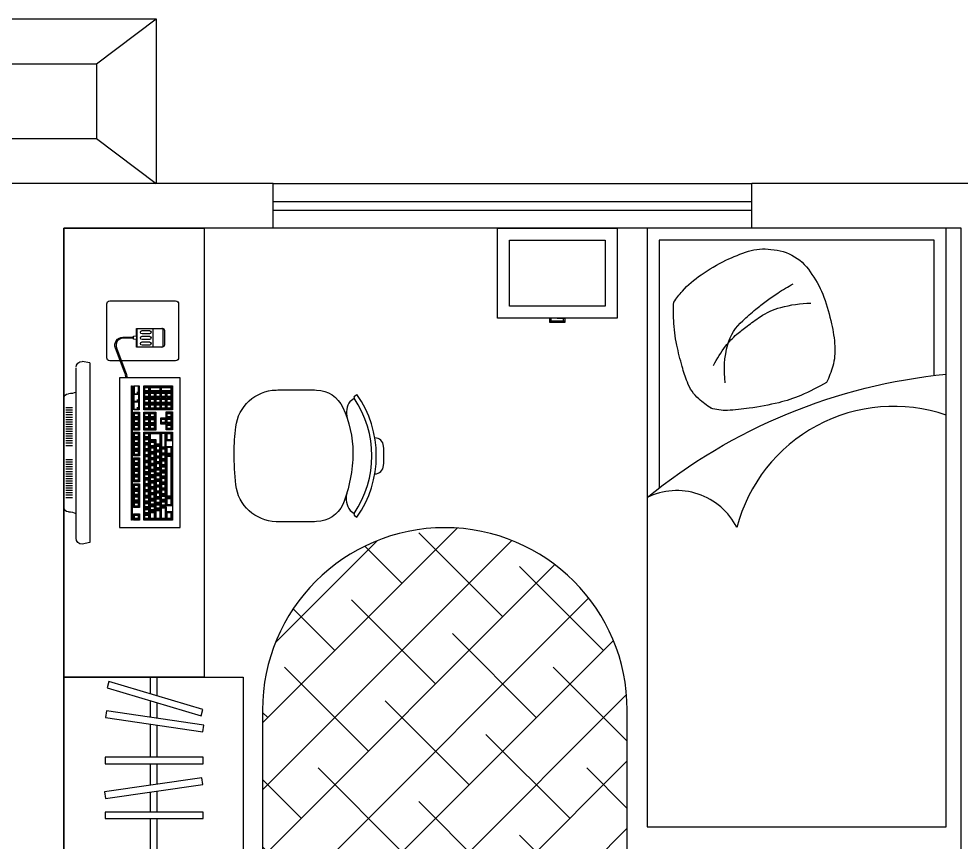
# Model space of a CAD drawing. Header units: millimetres. Extents: x 2474 to 13490, y 3748 to 6960.
# Drawn here: x 3430.4 to 3745.4, y 5582.3 to 5857.4 of the extents above; entities that cross this region are included whole.
import ezdxf

# ---------------------------------------------------------------- set-up
doc = ezdxf.new("R2010")
doc.units = ezdxf.units.MM
for name, color, linetype in [('02', 2, 'Continuous'), ('03', 3, 'Continuous'), ('2', 2, 'Continuous'), ('Block1', 1, 'Continuous'), ('Blocos 1', 1, 'Continuous'), ('Blocos 2', 2, 'Continuous'), ('Janelas', 2, 'Continuous'), ('Parede', 5, 'Continuous'), ('Parede Baixa', 3, 'Continuous')]:
    doc.layers.add(name, color=color, linetype=linetype)

# ---------------------------------------------------------------- blocks, each defined once
blk = doc.blocks.new('CAM2_Solteiro3')
blk.add_lwpolyline([(0, -0.5), (2, -0.5), (2, 0.5), (0, 0.5)], close=True)
for points in [[(0.6238, 0.5, 0.435514), (1, -0.2, 0.414214), (0.9, -0.5, -0.14765), (0.4874, 0.5)], [(0.6012, -0.2859, -0.040453), (0.5701, -0.3271, -0.121269), (0.5143, -0.3653, -0.020937), (0.4612, -0.3827, -0.015911), (0.3899, -0.4005, -0.04249), (0.3079, -0.4109, -0.020654), (0.2464, -0.411, -0.022056), (0.2102, -0.3819, -0.064376), (0.155, -0.3193, -0.03352), (0.1068, -0.2363, -0.039598), (0.0767, -0.1609, -0.109626), (0.0705, -0.086, -0.257026), (0.1544, 0.0509, -0.075208), (0.2305, 0.0915, -0.030275), (0.3191, 0.1169, -0.036967), (0.3939, 0.1278, -0.089016), (0.4606, 0.1206, -0.036988), (0.5147, 0.1004, -0.030345), (0.5585, 0.014, -0.04596), (0.5826, -0.06, -0.01901), (0.6012, -0.1582, -0.025886), (0.6082, -0.2313, -0.088683), (0.6008, -0.2872, -0.020726)], [(0.4579, -0.2777, -0.040593), (0.3941, -0.2374, -0.055645), (0.3541, -0.1997, -0.015363), (0.3266, -0.1653, -0.01263), (0.2956, -0.1218, -0.082628), (0.2644, -0.0532, -0.061291), (0.2502, 0.0471)], [(0.5163, -0.2387, -0.103492), (0.3879, -0.2299, -0.14369), (0.3086, -0.1802, -0.007817), (0.2704, -0.1358, -0.010698), (0.2437, -0.1023, -0.020146), (0.2163, -0.0632, -0.015912), (0.1853, -0.0113)]]:
    blk.add_lwpolyline(points, format="xyb")
blk.add_lwpolyline([(0.4918, 0.46), (0.04, 0.46), (0.04, -0.46), (0.8683, -0.46)])
blk = doc.blocks.new('guarda-roupa')
at = {"layer": '02'}
for p, q in [((3503.52, 5488.67), (3503.52, 5548.67)), ((3503.52, 5548.67), (3688.52, 5548.67)), ((3688.52, 5488.67), (3688.52, 5548.67)), ((3688.52, 5488.67), (3503.52, 5488.67))]:
    blk.add_line(p, q, dxfattribs=at)
at = {"layer": 'Block1'}
for p, q in [((3503.54, 5519.8), (3509.71, 5519.8)), ((3512.03, 5519.8), (3517.23, 5519.8)), ((3519.47, 5519.8), (3530.25, 5519.8)), ((3532.47, 5519.8), (3539.32, 5519.8)), ((3541.57, 5519.8), (3548.56, 5519.8)), ((3550.78, 5519.8), (3566.71, 5519.8)), ((3568.93, 5519.8), (3577.79, 5519.8)), ((3580.11, 5519.8), (3585.3, 5519.8)), ((3587.55, 5519.8), (3601.63, 5519.8)), ((3603.85, 5519.8), (3616.12, 5519.8)), ((3618.34, 5519.8), (3624.91, 5519.8)), ((3627.14, 5519.8), (3634.59, 5519.8)), ((3636.93, 5519.8), (3646.2, 5519.8)), ((3648.77, 5519.8), (3661.04, 5519.8)), ((3663.26, 5519.8), (3671.66, 5519.8)), ((3673.95, 5519.8), (3683.58, 5519.8)), ((3673.95, 5519.8), (3683.58, 5519.8)), ((3685.8, 5519.8), (3688.52, 5519.8)), ((3685.8, 5519.8), (3688.52, 5519.8)), ((3503.54, 5517.54), (3509.04, 5517.54)), ((3511.36, 5517.54), (3516.89, 5517.54)), ((3519.14, 5517.54), (3530.25, 5517.54)), ((3532.47, 5517.54), (3539.64, 5517.54)), ((3541.89, 5517.54), (3548.56, 5517.54)), ((3550.78, 5517.54), (3566.71, 5517.54)), ((3568.93, 5517.54), (3577.12, 5517.54)), ((3579.44, 5517.54), (3584.97, 5517.54)), ((3587.22, 5517.54), (3601.63, 5517.54)), ((3603.85, 5517.54), (3616.12, 5517.54)), ((3618.34, 5517.54), (3624.91, 5517.54)), ((3627.14, 5517.54), (3635.34, 5517.54)), ((3637.68, 5517.54), (3647.51, 5517.54)), ((3650.08, 5517.54), (3661.04, 5517.54)), ((3663.26, 5517.54), (3671.1, 5517.54)), ((3673.39, 5517.54), (3683.58, 5517.54)), ((3673.39, 5517.54), (3683.58, 5517.54)), ((3685.8, 5517.54), (3688.52, 5517.54)), ((3685.8, 5517.54), (3688.52, 5517.54))]:
    blk.add_line(p, q, dxfattribs=at)
for points in [[(3516.47, 5534.58), (3514.34, 5535.22), (3504.92, 5503.8), (3507.05, 5503.16)], [(3521.74, 5535.14), (3519.55, 5535.46), (3514.74, 5503.02), (3516.94, 5502.69)], [(3532.47, 5535.33), (3530.25, 5535.33), (3530.25, 5502.53), (3532.47, 5502.53)], [(3539.38, 5535.15), (3537.18, 5534.84), (3541.81, 5502.36), (3544.01, 5502.68)], [(3550.78, 5535.33), (3548.56, 5535.33), (3548.56, 5502.53), (3550.78, 5502.53)], [(3568.93, 5535.33), (3566.71, 5535.33), (3566.71, 5502.53), (3568.93, 5502.53)], [(3584.55, 5534.58), (3582.42, 5535.22), (3573, 5503.8), (3575.13, 5503.16)], [(3589.82, 5535.14), (3587.62, 5535.46), (3582.82, 5503.02), (3585.02, 5502.69)], [(3603.85, 5535.33), (3601.63, 5535.33), (3601.63, 5502.53), (3603.85, 5502.53)], [(3618.34, 5535.33), (3616.12, 5535.33), (3616.12, 5502.53), (3618.34, 5502.53)], [(3627.14, 5535.33), (3624.91, 5535.33), (3624.91, 5502.53), (3627.14, 5502.53)], [(3639.99, 5534.85), (3638.07, 5533.73), (3654.59, 5505.4), (3656.51, 5506.52)], [(3663.26, 5535.33), (3661.04, 5535.33), (3661.04, 5502.53), (3663.26, 5502.53)], [(3677.57, 5534.26), (3675.41, 5534.8), (3667.46, 5502.98), (3669.61, 5502.44)], [(3685.8, 5535.33), (3683.58, 5535.33), (3683.58, 5502.53), (3685.8, 5502.53)], [(3632.96, 5531.73), (3630.85, 5531.02), (3641.22, 5499.9), (3643.33, 5500.61)]]:
    blk.add_lwpolyline(points, close=True, dxfattribs=at)
blk = doc.blocks.new('22S0000000')
for p, q in [((-0.1993, 0.452), (-0.2053, 0.46)), ((-0.1822, 0.4375), (-0.1923, 0.451)), ((0.1822, 0.4375), (0.1923, 0.451)), ((0.1993, 0.452), (0.2053, 0.46))]:
    blk.add_line(p, q)
blk.add_lwpolyline([(-0.2203, 0.2126), (-0.2203, 0.2972, -0.007386), (-0.2199, 0.3253, -0.283766), (-0.1621, 0.413, -0.109248), (-0.0103, 0.4466, -0.096656), (0.1621, 0.413, -0.283766), (0.2199, 0.3253, -0.007386), (0.2203, 0.2972), (0.2203, 0.2126, -0.007546), (0.22, 0.1899, -0.371031), (0.0967, 0.0552, -0.024121), (-0.0103, 0.05, -0.029876), (-0.0967, 0.0552, -0.371031), (-0.22, 0.1899, -0.007546)], format="xyb", close=True)
for centre, radius, start, end in [((-0.0303, 0.5194), 0.03, 93.5833, 179.0689), ((0, -0.2088), 0.7588, 87.5665, 92.4335), ((0.0303, 0.5194), 0.03, 0.9311, 86.4167), ((0, 0.1682), 0.3568, 54.8701, 125.1299), ((0, 0.1672), 0.3428, 55.8574, 124.1426), ((-0.1953, 0.455), 0.005, 216.8699, 305.9604), ((0.1953, 0.455), 0.005, 234.0396, 323.1301), ((-0.1436, 0.4914), 0.0663, 234.3405, 285.7396), ((0.1419, 0.4909), 0.0669, 255.9348, 307.0801)]:
    blk.add_arc(centre, radius, start, end)
blk = doc.blocks.new('escrivaninha')
at = {"layer": '02'}
for p, q in [((3445.36, 5787.38), (3492.36, 5787.38)), ((3445.36, 5637.38), (3445.36, 5787.38)), ((3492.36, 5787.38), (3492.36, 5637.38)), ((3492.36, 5637.38), (3445.36, 5637.38))]:
    blk.add_line(p, q, dxfattribs=at)
blk = doc.blocks.new('M2_ExtremRedondas')
for p, q in [((0.4701, 0.6103), (-0.5205, 0.6103)), ((-0.5205, -0.6089), (0.4701, -0.6089))]:
    blk.add_line(p, q)
for centre, start, end in [((-0.5205, 0.0007), 90, 270), ((0.4701, 0.0007), 270, 90)]:
    blk.add_arc(centre, 0.6096, start, end)
blk = doc.blocks.new('A$C0D02002B')
for p, q in [((-0.456, 0), (-0.4641, -0.039)), ((0.456, 0), (-0.456, 0)), ((0.456, 0), (0.4641, -0.039)), ((-0.4341, -0.069), (0.4301, -0.069)), ((-0.228, -0.1212), (-0.228, -0.088)), ((-0.216, -0.088), (-0.216, -0.1212)), ((-0.204, -0.088), (-0.204, -0.1212)), ((-0.192, -0.088), (-0.192, -0.1212)), ((-0.18, -0.088), (-0.18, -0.1212)), ((-0.168, -0.088), (-0.168, -0.1212)), ((-0.156, -0.088), (-0.156, -0.1212)), ((-0.144, -0.088), (-0.144, -0.1212)), ((-0.132, -0.088), (-0.132, -0.1212)), ((-0.12, -0.088), (-0.12, -0.1212)), ((-0.108, -0.088), (-0.108, -0.1212)), ((-0.096, -0.088), (-0.096, -0.1212)), ((-0.084, -0.088), (-0.084, -0.1212)), ((-0.072, -0.088), (-0.072, -0.1212)), ((-0.06, -0.088), (-0.06, -0.1212)), ((-0.048, -0.088), (-0.048, -0.1212)), ((-0.036, -0.088), (-0.036, -0.1212)), ((0.036, -0.088), (0.036, -0.1212)), ((0.048, -0.088), (0.048, -0.1212)), ((0.06, -0.088), (0.06, -0.1212)), ((0.072, -0.088), (0.072, -0.1212)), ((0.084, -0.088), (0.084, -0.1212)), ((0.096, -0.088), (0.096, -0.1212)), ((0.108, -0.088), (0.108, -0.1212)), ((0.12, -0.088), (0.12, -0.1212)), ((0.132, -0.088), (0.132, -0.1212)), ((0.144, -0.088), (0.144, -0.1212)), ((0.156, -0.088), (0.156, -0.1212)), ((0.168, -0.088), (0.168, -0.1212)), ((0.18, -0.088), (0.18, -0.1212)), ((0.192, -0.088), (0.192, -0.1212)), ((0.204, -0.088), (0.204, -0.1212)), ((0.216, -0.088), (0.216, -0.1212)), ((0.228, -0.088), (0.228, -0.1212)), ((0.276, -0.1321), (-0.276, -0.1321))]:
    blk.add_line(p, q)
for centre, radius, start, end in [((-0.4341, -0.039), 0.03, 180, 270), ((0.4341, -0.039), 0.03, 270, 0), ((-0.4186, -0.1116), 0.1187, 1.6693, 21.0219), ((0.4149, -0.1072), 0.1149, 160.5684, 180.4478), ((-0.276, -0.1081), 0.024, 180, 270), ((0.276, -0.1081), 0.024, 270, 0)]:
    blk.add_arc(centre, radius, start, end)
blk = doc.blocks.new('computador')
for p, q in [((3329.28, 5711.47), (3328.97, 5711.64)), ((3330.41, 5711.47), (3330.72, 5711.64)), ((3333.48, 5711.47), (3333.16, 5711.64)), ((3334.6, 5711.47), (3334.91, 5711.64)), ((3335.43, 5711.47), (3335.11, 5711.64)), ((3336.55, 5711.47), (3336.86, 5711.64)), ((3337.38, 5711.47), (3337.06, 5711.64)), ((3338.5, 5711.47), (3338.81, 5711.64)), ((3339.33, 5711.47), (3339.01, 5711.64)), ((3340.45, 5711.47), (3340.76, 5711.64)), ((3342.11, 5711.47), (3341.79, 5711.64)), ((3343.23, 5711.47), (3343.54, 5711.64)), ((3344.06, 5711.47), (3343.74, 5711.64)), ((3345.18, 5711.47), (3345.49, 5711.64)), ((3346.01, 5711.47), (3345.69, 5711.64)), ((3347.13, 5711.47), (3347.44, 5711.64)), ((3347.96, 5711.47), (3347.64, 5711.64)), ((3349.08, 5711.47), (3349.39, 5711.64)), ((3350.73, 5711.47), (3350.42, 5711.64)), ((3351.86, 5711.47), (3352.17, 5711.64)), ((3352.68, 5711.47), (3352.37, 5711.64)), ((3353.81, 5711.47), (3354.12, 5711.64)), ((3354.63, 5711.47), (3354.32, 5711.64)), ((3355.76, 5711.47), (3356.07, 5711.64)), ((3356.58, 5711.47), (3356.27, 5711.64)), ((3357.71, 5711.47), (3358.02, 5711.64)), ((3359.36, 5711.47), (3359.05, 5711.64)), ((3360.49, 5711.47), (3360.8, 5711.64)), ((3361.31, 5711.47), (3361, 5711.64)), ((3362.44, 5711.47), (3362.75, 5711.64)), ((3363.26, 5711.47), (3362.95, 5711.64)), ((3364.39, 5711.47), (3364.7, 5711.64)), ((3329.28, 5710.24), (3328.97, 5709.92)), ((3329.28, 5708), (3328.97, 5708.18)), ((3330.41, 5710.24), (3330.72, 5709.92)), ((3330.41, 5708), (3330.72, 5708.18)), ((3331.23, 5708), (3330.92, 5708.18)), ((3332.36, 5708), (3332.67, 5708.18)), ((3333.18, 5708), (3332.87, 5708.18)), ((3333.48, 5710.24), (3333.16, 5709.92)), ((3334.31, 5708), (3334.62, 5708.18)), ((3334.6, 5710.24), (3334.91, 5709.92)), ((3335.13, 5708), (3334.82, 5708.18)), ((3335.43, 5710.24), (3335.11, 5709.92)), ((3336.26, 5708), (3336.57, 5708.18)), ((3336.55, 5710.24), (3336.86, 5709.92)), ((3337.08, 5708), (3336.77, 5708.18)), ((3337.38, 5710.24), (3337.06, 5709.92)), ((3338.21, 5708), (3338.52, 5708.18)), ((3338.5, 5710.24), (3338.81, 5709.92)), ((3339.03, 5708), (3338.72, 5708.18)), ((3339.33, 5710.24), (3339.01, 5709.92)), ((3340.16, 5708), (3340.47, 5708.18)), ((3340.45, 5710.24), (3340.76, 5709.92)), ((3340.98, 5708), (3340.67, 5708.18)), ((3342.11, 5710.24), (3341.79, 5709.92)), ((3342.11, 5708), (3342.42, 5708.18)), ((3342.93, 5708), (3342.62, 5708.18)), ((3343.23, 5710.24), (3343.54, 5709.92)), ((3344.06, 5710.24), (3343.74, 5709.92)), ((3344.06, 5708), (3344.37, 5708.18)), ((3344.88, 5708), (3344.57, 5708.18)), ((3345.18, 5710.24), (3345.49, 5709.92)), ((3346.01, 5710.24), (3345.69, 5709.92)), ((3346.01, 5708), (3346.32, 5708.18)), ((3346.83, 5708), (3346.52, 5708.18)), ((3347.13, 5710.24), (3347.44, 5709.92)), ((3347.96, 5710.24), (3347.64, 5709.92)), ((3347.96, 5708), (3348.27, 5708.18)), ((3348.78, 5708), (3348.47, 5708.18)), ((3349.08, 5710.24), (3349.39, 5709.92)), ((3349.91, 5708), (3350.22, 5708.18)), ((3350.73, 5710.24), (3350.42, 5709.92)), ((3350.73, 5708), (3350.42, 5708.18)), ((3351.86, 5710.24), (3352.17, 5709.92)), ((3351.86, 5708), (3352.17, 5708.18)), ((3352.68, 5710.24), (3352.37, 5709.92)), ((3352.68, 5708), (3352.37, 5708.18)), ((3353.81, 5710.24), (3354.12, 5709.92)), ((3353.81, 5708), (3354.12, 5708.18)), ((3354.63, 5710.24), (3354.32, 5709.92)), ((3354.63, 5708), (3354.32, 5708.18)), ((3355.76, 5710.24), (3356.07, 5709.92)), ((3355.76, 5708), (3356.07, 5708.18)), ((3356.58, 5710.24), (3356.27, 5709.92)), ((3356.58, 5708), (3356.27, 5708.18)), ((3357.71, 5710.24), (3358.02, 5709.92)), ((3357.71, 5708), (3358.02, 5708.18)), ((3359.36, 5710.24), (3359.05, 5709.92)), ((3359.36, 5708), (3359.05, 5708.18)), ((3360.49, 5710.24), (3360.8, 5709.92)), ((3360.49, 5708), (3360.8, 5708.18)), ((3361.31, 5710.24), (3361, 5709.92)), ((3361.31, 5708), (3361, 5708.18)), ((3362.44, 5710.24), (3362.75, 5709.92)), ((3362.44, 5708), (3362.75, 5708.18)), ((3363.26, 5710.24), (3362.95, 5709.92)), ((3363.26, 5708), (3362.95, 5708.18)), ((3364.39, 5710.24), (3364.7, 5709.92)), ((3364.39, 5708), (3364.7, 5708.18)), ((3366.16, 5708), (3365.85, 5708.18)), ((3366.07, 5710.41), (3366.51, 5710.41)), ((3367.29, 5708), (3367.6, 5708.18)), ((3368.11, 5708), (3367.8, 5708.18)), ((3368.69, 5710.41), (3369.13, 5710.41)), ((3369.24, 5708), (3369.55, 5708.18)), ((3370.06, 5708), (3369.75, 5708.18)), ((3371.19, 5708), (3371.5, 5708.18)), ((3371.23, 5710.41), (3371.67, 5710.41)), ((3372.01, 5708), (3371.7, 5708.18)), ((3373.14, 5708), (3373.45, 5708.18)), ((3386.6, 5710.56), (3392.85, 5710.56)), ((3329.28, 5706.77), (3328.97, 5706.45)), ((3329.28, 5706.12), (3328.97, 5706.29)), ((3329.28, 5704.89), (3328.97, 5704.57)), ((3330.41, 5706.77), (3330.72, 5706.45)), ((3331.23, 5706.77), (3330.92, 5706.45)), ((3331.38, 5706.12), (3331.7, 5706.29)), ((3331.38, 5704.89), (3331.7, 5704.57)), ((3332.21, 5706.12), (3331.9, 5706.29)), ((3332.21, 5704.89), (3331.9, 5704.57)), ((3332.36, 5706.77), (3332.67, 5706.45)), ((3333.18, 5706.77), (3332.87, 5706.45)), ((3333.33, 5706.12), (3333.65, 5706.29)), ((3333.33, 5704.89), (3333.65, 5704.57)), ((3334.16, 5706.12), (3333.85, 5706.29)), ((3334.16, 5704.89), (3333.85, 5704.57)), ((3334.31, 5706.77), (3334.62, 5706.45)), ((3335.13, 5706.77), (3334.82, 5706.45)), ((3335.28, 5706.12), (3335.6, 5706.29)), ((3335.28, 5704.89), (3335.6, 5704.57)), ((3336.11, 5706.12), (3335.8, 5706.29)), ((3336.11, 5704.89), (3335.8, 5704.57)), ((3336.26, 5706.77), (3336.57, 5706.45)), ((3337.08, 5706.77), (3336.77, 5706.45)), ((3337.23, 5706.12), (3337.55, 5706.29)), ((3337.23, 5704.89), (3337.55, 5704.57)), ((3338.06, 5706.12), (3337.75, 5706.29)), ((3338.06, 5704.89), (3337.75, 5704.57)), ((3338.21, 5706.77), (3338.52, 5706.45)), ((3339.03, 5706.77), (3338.72, 5706.45)), ((3339.18, 5706.12), (3339.5, 5706.29)), ((3339.18, 5704.89), (3339.5, 5704.57)), ((3340.01, 5706.12), (3339.7, 5706.29)), ((3340.01, 5704.89), (3339.7, 5704.57)), ((3340.16, 5706.77), (3340.47, 5706.45)), ((3340.98, 5706.77), (3340.67, 5706.45)), ((3341.13, 5706.12), (3341.45, 5706.29)), ((3341.13, 5704.89), (3341.45, 5704.57)), ((3341.96, 5706.12), (3341.65, 5706.29)), ((3341.96, 5704.89), (3341.65, 5704.57)), ((3342.11, 5706.77), (3342.42, 5706.45)), ((3342.93, 5706.77), (3342.62, 5706.45)), ((3343.08, 5706.12), (3343.4, 5706.29)), ((3343.08, 5704.89), (3343.4, 5704.57)), ((3343.91, 5706.12), (3343.6, 5706.29)), ((3343.91, 5704.89), (3343.6, 5704.57)), ((3344.06, 5706.77), (3344.37, 5706.45)), ((3344.88, 5706.77), (3344.57, 5706.45)), ((3345.03, 5706.12), (3345.35, 5706.29)), ((3345.03, 5704.89), (3345.35, 5704.57)), ((3345.86, 5706.12), (3345.55, 5706.29)), ((3345.86, 5704.89), (3345.55, 5704.57)), ((3346.01, 5706.77), (3346.32, 5706.45)), ((3346.83, 5706.77), (3346.52, 5706.45)), ((3346.98, 5706.12), (3347.3, 5706.29)), ((3346.98, 5704.89), (3347.3, 5704.57)), ((3347.81, 5706.12), (3347.5, 5706.29)), ((3347.81, 5704.89), (3347.5, 5704.57)), ((3347.96, 5706.77), (3348.27, 5706.45)), ((3348.78, 5706.77), (3348.47, 5706.45)), ((3348.93, 5706.12), (3349.25, 5706.29)), ((3348.93, 5704.89), (3349.25, 5704.57)), ((3349.76, 5706.12), (3349.45, 5706.29)), ((3349.76, 5704.89), (3349.45, 5704.57)), ((3349.91, 5706.77), (3350.22, 5706.45)), ((3350.73, 5706.77), (3350.42, 5706.45)), ((3350.88, 5706.12), (3351.2, 5706.29)), ((3350.88, 5704.89), (3351.2, 5704.57)), ((3351.71, 5706.12), (3351.4, 5706.29)), ((3351.71, 5704.89), (3351.4, 5704.57)), ((3351.86, 5706.77), (3352.17, 5706.45)), ((3352.68, 5706.77), (3352.37, 5706.45)), ((3352.83, 5706.12), (3353.15, 5706.29)), ((3352.83, 5704.89), (3353.15, 5704.57)), ((3353.66, 5706.12), (3353.35, 5706.29)), ((3353.66, 5704.89), (3353.35, 5704.57)), ((3353.81, 5706.77), (3354.12, 5706.45)), ((3354.63, 5706.77), (3354.32, 5706.45)), ((3354.78, 5706.12), (3355.1, 5706.29)), ((3354.78, 5704.89), (3355.1, 5704.57)), ((3355.61, 5706.12), (3355.3, 5706.29)), ((3355.76, 5706.77), (3356.07, 5706.45)), ((3356.58, 5706.77), (3356.27, 5706.45)), ((3357.71, 5706.77), (3358.02, 5706.45)), ((3357.71, 5706.12), (3358.02, 5706.29)), ((3359.36, 5706.77), (3359.05, 5706.45)), ((3359.36, 5706.12), (3359.05, 5706.29)), ((3359.36, 5704.89), (3359.05, 5704.57)), ((3360.49, 5706.77), (3360.8, 5706.45)), ((3360.49, 5706.12), (3360.8, 5706.29)), ((3360.49, 5704.89), (3360.8, 5704.57)), ((3361.31, 5706.77), (3361, 5706.45)), ((3361.31, 5706.12), (3361, 5706.29)), ((3361.31, 5704.89), (3361, 5704.57)), ((3362.44, 5706.77), (3362.75, 5706.45)), ((3362.44, 5706.12), (3362.75, 5706.29)), ((3362.44, 5704.89), (3362.75, 5704.57)), ((3363.26, 5706.77), (3362.95, 5706.45)), ((3363.26, 5706.12), (3362.95, 5706.29)), ((3363.26, 5704.89), (3362.95, 5704.57)), ((3364.39, 5706.77), (3364.7, 5706.45)), ((3364.39, 5706.12), (3364.7, 5706.29)), ((3364.39, 5704.89), (3364.7, 5704.57)), ((3366.16, 5706.77), (3365.85, 5706.45)), ((3366.16, 5706.12), (3365.85, 5706.29)), ((3366.16, 5704.89), (3365.85, 5704.57)), ((3367.29, 5706.77), (3367.6, 5706.45)), ((3367.29, 5706.12), (3367.6, 5706.29)), ((3367.29, 5704.89), (3367.6, 5704.57)), ((3368.11, 5706.77), (3367.8, 5706.45)), ((3368.11, 5706.12), (3367.8, 5706.29)), ((3368.11, 5704.89), (3367.8, 5704.57)), ((3369.24, 5706.77), (3369.55, 5706.45)), ((3369.24, 5706.12), (3369.55, 5706.29)), ((3369.24, 5704.89), (3369.55, 5704.57)), ((3370.06, 5706.77), (3369.75, 5706.45)), ((3370.06, 5706.12), (3369.75, 5706.29)), ((3370.06, 5704.89), (3369.75, 5704.57)), ((3371.19, 5706.77), (3371.5, 5706.45)), ((3371.19, 5706.12), (3371.5, 5706.29)), ((3371.19, 5704.89), (3371.5, 5704.57)), ((3372.01, 5706.77), (3371.7, 5706.45)), ((3372.01, 5706.12), (3371.7, 5706.29)), ((3373.14, 5706.77), (3373.45, 5706.45)), ((3373.14, 5706.12), (3373.45, 5706.29)), ((3386.6, 5705.19), (3392.85, 5705.19)), ((3329.28, 5704.24), (3328.97, 5704.41)), ((3329.28, 5703.01), (3328.97, 5702.69)), ((3329.28, 5702.36), (3328.97, 5702.53)), ((3331.95, 5704.24), (3332.26, 5704.41)), ((3331.95, 5703.01), (3332.26, 5702.69)), ((3332.77, 5704.24), (3332.46, 5704.41)), ((3332.77, 5703.01), (3332.46, 5702.69)), ((3332.94, 5702.36), (3333.25, 5702.53)), ((3333.76, 5702.36), (3333.45, 5702.53)), ((3333.9, 5704.24), (3334.21, 5704.41)), ((3333.9, 5703.01), (3334.21, 5702.69)), ((3334.72, 5704.24), (3334.41, 5704.41)), ((3334.72, 5703.01), (3334.41, 5702.69)), ((3334.89, 5702.36), (3335.2, 5702.53)), ((3335.71, 5702.36), (3335.4, 5702.53)), ((3335.85, 5704.24), (3336.16, 5704.41)), ((3335.85, 5703.01), (3336.16, 5702.69)), ((3336.67, 5704.24), (3336.36, 5704.41)), ((3336.67, 5703.01), (3336.36, 5702.69)), ((3336.84, 5702.36), (3337.15, 5702.53)), ((3337.66, 5702.36), (3337.35, 5702.53)), ((3337.8, 5704.24), (3338.11, 5704.41)), ((3337.8, 5703.01), (3338.11, 5702.69)), ((3338.62, 5704.24), (3338.31, 5704.41)), ((3338.62, 5703.01), (3338.31, 5702.69)), ((3338.79, 5702.36), (3339.1, 5702.53)), ((3339.61, 5702.36), (3339.3, 5702.53)), ((3339.75, 5704.24), (3340.06, 5704.41)), ((3339.75, 5703.01), (3340.06, 5702.69)), ((3340.57, 5704.24), (3340.26, 5704.41)), ((3340.57, 5703.01), (3340.26, 5702.69)), ((3340.74, 5702.36), (3341.05, 5702.53)), ((3341.56, 5702.36), (3341.25, 5702.53)), ((3341.7, 5704.24), (3342.01, 5704.41)), ((3341.7, 5703.01), (3342.01, 5702.69)), ((3342.52, 5704.24), (3342.21, 5704.41)), ((3342.52, 5703.01), (3342.21, 5702.69)), ((3342.69, 5702.36), (3343, 5702.53)), ((3343.51, 5702.36), (3343.2, 5702.53)), ((3343.65, 5704.24), (3343.96, 5704.41)), ((3343.65, 5703.01), (3343.96, 5702.69)), ((3344.47, 5704.24), (3344.16, 5704.41)), ((3344.47, 5703.01), (3344.16, 5702.69)), ((3344.64, 5702.36), (3344.95, 5702.53)), ((3345.46, 5702.36), (3345.15, 5702.53)), ((3345.6, 5704.24), (3345.91, 5704.41)), ((3345.6, 5703.01), (3345.91, 5702.69)), ((3346.42, 5704.24), (3346.11, 5704.41)), ((3346.42, 5703.01), (3346.11, 5702.69)), ((3346.59, 5702.36), (3346.9, 5702.53)), ((3347.41, 5702.36), (3347.1, 5702.53)), ((3347.55, 5704.24), (3347.86, 5704.41)), ((3347.55, 5703.01), (3347.86, 5702.69)), ((3348.37, 5704.24), (3348.06, 5704.41)), ((3348.37, 5703.01), (3348.06, 5702.69)), ((3348.54, 5702.36), (3348.85, 5702.53)), ((3349.36, 5702.36), (3349.05, 5702.53)), ((3349.5, 5704.24), (3349.81, 5704.41)), ((3349.5, 5703.01), (3349.81, 5702.69)), ((3350.32, 5704.24), (3350.01, 5704.41)), ((3350.32, 5703.01), (3350.01, 5702.69)), ((3350.49, 5702.36), (3350.8, 5702.53)), ((3351.31, 5702.36), (3351, 5702.53)), ((3351.45, 5704.24), (3351.76, 5704.41)), ((3351.45, 5703.01), (3351.76, 5702.69)), ((3352.27, 5704.24), (3351.96, 5704.41)), ((3352.27, 5703.01), (3351.96, 5702.69)), ((3352.44, 5702.36), (3352.75, 5702.53)), ((3353.26, 5702.36), (3352.95, 5702.53)), ((3353.4, 5704.24), (3353.71, 5704.41)), ((3353.4, 5703.01), (3353.71, 5702.69)), ((3354.22, 5704.24), (3353.91, 5704.41)), ((3354.22, 5703.01), (3353.91, 5702.69)), ((3355.3, 5704.41), (3355.61, 5704.24)), ((3357.71, 5703.01), (3358.02, 5702.69)), ((3357.71, 5702.36), (3358.02, 5702.53)), ((3361.37, 5702.36), (3361.06, 5702.53)), ((3362.5, 5702.36), (3362.81, 5702.53)), ((3366.16, 5704.24), (3365.85, 5704.41)), ((3366.16, 5703.01), (3365.85, 5702.69)), ((3366.16, 5702.36), (3365.85, 5702.53)), ((3367.29, 5704.24), (3367.6, 5704.41)), ((3367.29, 5703.01), (3367.6, 5702.69)), ((3367.29, 5702.36), (3367.6, 5702.53)), ((3368.11, 5704.24), (3367.8, 5704.41)), ((3368.11, 5703.01), (3367.8, 5702.69)), ((3368.11, 5702.36), (3367.8, 5702.53)), ((3369.24, 5704.24), (3369.55, 5704.41)), ((3369.24, 5703.01), (3369.55, 5702.69)), ((3369.24, 5702.36), (3369.55, 5702.53)), ((3370.06, 5704.24), (3369.75, 5704.41)), ((3370.06, 5703.01), (3369.75, 5702.69)), ((3370.06, 5702.36), (3369.75, 5702.53)), ((3371.19, 5704.24), (3371.5, 5704.41)), ((3371.19, 5703.01), (3371.5, 5702.69)), ((3371.19, 5702.36), (3371.5, 5702.53)), ((3372.01, 5703.01), (3371.7, 5702.69)), ((3372.01, 5702.36), (3371.7, 5702.53)), ((3373.14, 5703.01), (3373.45, 5702.69)), ((3373.14, 5702.36), (3373.45, 5702.53)), ((3329.28, 5701.13), (3328.97, 5700.81)), ((3329.28, 5700.47), (3328.97, 5700.65)), ((3329.28, 5699.24), (3328.97, 5698.93)), ((3331.38, 5700.47), (3331.7, 5700.65)), ((3331.38, 5699.24), (3331.7, 5698.93)), ((3332.94, 5701.13), (3333.25, 5700.81)), ((3333.76, 5701.13), (3333.45, 5700.81)), ((3333.87, 5700.47), (3333.55, 5700.65)), ((3333.87, 5699.24), (3333.55, 5698.93)), ((3334.89, 5701.13), (3335.2, 5700.81)), ((3335.71, 5701.13), (3335.4, 5700.81)), ((3335.97, 5700.47), (3336.28, 5700.65)), ((3335.97, 5699.24), (3336.28, 5698.93)), ((3336.79, 5700.47), (3336.48, 5700.65)), ((3336.79, 5699.24), (3336.48, 5698.93)), ((3336.84, 5701.13), (3337.15, 5700.81)), ((3337.66, 5701.13), (3337.35, 5700.81)), ((3338.79, 5701.13), (3339.1, 5700.81)), ((3339.61, 5701.13), (3339.3, 5700.81)), ((3340.74, 5701.13), (3341.05, 5700.81)), ((3341.56, 5701.13), (3341.25, 5700.81)), ((3342.69, 5701.13), (3343, 5700.81)), ((3343.51, 5701.13), (3343.2, 5700.81)), ((3344.64, 5701.13), (3344.95, 5700.81)), ((3345.46, 5701.13), (3345.15, 5700.81)), ((3346.59, 5701.13), (3346.9, 5700.81)), ((3347.41, 5701.13), (3347.1, 5700.81)), ((3348.54, 5701.13), (3348.85, 5700.81)), ((3349.36, 5701.13), (3349.05, 5700.81)), ((3350.19, 5700.47), (3350.5, 5700.65)), ((3350.19, 5699.24), (3350.5, 5698.93)), ((3350.49, 5701.13), (3350.8, 5700.81)), ((3351.01, 5700.47), (3350.7, 5700.65)), ((3351.01, 5699.24), (3350.7, 5698.93)), ((3351.31, 5701.13), (3351, 5700.81)), ((3352.44, 5701.13), (3352.75, 5700.81)), ((3353.26, 5701.13), (3352.95, 5700.81)), ((3353.11, 5700.47), (3353.43, 5700.65)), ((3353.11, 5699.24), (3353.43, 5698.93)), ((3355.61, 5700.47), (3355.3, 5700.65)), ((3355.61, 5699.24), (3355.3, 5698.93)), ((3357.71, 5701.13), (3358.02, 5700.81)), ((3357.71, 5700.47), (3358.02, 5700.65)), ((3357.71, 5699.24), (3358.02, 5698.93)), ((3359.42, 5700.47), (3359.11, 5700.65)), ((3359.42, 5699.24), (3359.11, 5698.93)), ((3360.55, 5700.47), (3360.86, 5700.65)), ((3360.55, 5699.24), (3360.86, 5698.93)), ((3361.37, 5701.13), (3361.06, 5700.81)), ((3361.37, 5700.47), (3361.06, 5700.65)), ((3361.37, 5699.24), (3361.06, 5698.93)), ((3362.5, 5701.13), (3362.81, 5700.81)), ((3362.5, 5700.47), (3362.81, 5700.65)), ((3362.5, 5699.24), (3362.81, 5698.93)), ((3363.32, 5700.47), (3363.01, 5700.65)), ((3363.32, 5699.24), (3363.01, 5698.93)), ((3364.45, 5700.47), (3364.76, 5700.65)), ((3364.45, 5699.24), (3364.76, 5698.93)), ((3366.16, 5701.13), (3365.85, 5700.81)), ((3366.16, 5700.47), (3365.85, 5700.65)), ((3366.16, 5699.24), (3365.85, 5698.93)), ((3367.29, 5701.13), (3367.6, 5700.81)), ((3367.29, 5700.47), (3367.6, 5700.65)), ((3367.29, 5699.24), (3367.6, 5698.93)), ((3368.11, 5701.13), (3367.8, 5700.81)), ((3368.11, 5700.47), (3367.8, 5700.65)), ((3368.11, 5699.24), (3367.8, 5698.93)), ((3369.24, 5701.13), (3369.55, 5700.81)), ((3369.24, 5700.47), (3369.55, 5700.65)), ((3369.24, 5699.24), (3369.55, 5698.93)), ((3370.06, 5701.13), (3369.75, 5700.81)), ((3370.06, 5700.47), (3369.75, 5700.65)), ((3370.06, 5699.24), (3369.75, 5698.93)), ((3371.19, 5701.13), (3371.5, 5700.81)), ((3371.19, 5700.47), (3371.5, 5700.65)), ((3371.19, 5699.24), (3371.5, 5698.93)), ((3372.01, 5699.24), (3371.7, 5698.93)), ((3373.14, 5699.24), (3373.45, 5698.93))]:
    blk.add_line(p, q)
for points in [[(3382.05, 5716.2), (3382.05, 5719.7, -0.414214), (3383.05, 5720.7), (3401.05, 5720.7, -0.414214), (3402.05, 5719.7), (3402.05, 5697.7, -0.414214), (3401.05, 5696.7), (3383.05, 5696.7, -0.414214), (3382.05, 5697.7), (3382.05, 5715.82)], [(3376.31, 5714.24, 0.051413), (3378.26, 5714.76), (3386.28, 5717.81, -0.525315), (3389.9, 5715.31), (3389.9, 5711.74)], [(3389.55, 5711.74), (3389.55, 5715.31, 0.525315), (3386.4, 5717.48), (3378.39, 5714.43, -0.052791), (3376.31, 5713.88, -0.052791)], [(3390.34, 5710.81), (3392.85, 5710.81), (3392.85, 5702.09, -0.414214), (3392.2, 5701.44), (3387.25, 5701.44, -0.414214), (3386.6, 5702.09), (3386.6, 5710.81), (3389.11, 5710.81)], [(3386.6, 5702.31, 0.414214), (3387.1, 5701.81), (3392.35, 5701.81, 0.414214), (3392.85, 5702.31)]]:
    blk.add_lwpolyline(points, format="xyb")
for points in [[(3376.31, 5716.41), (3326.27, 5716.41), (3326.27, 5696.18), (3376.31, 5696.18)], [(3328.79, 5712.48), (3373.63, 5712.48), (3373.63, 5712.19), (3328.79, 5712.19)], [(3328.79, 5711.79), (3330.91, 5711.79), (3330.91, 5709.71), (3328.79, 5709.71)], [(3330.72, 5709.92), (3328.97, 5709.92), (3328.97, 5711.64), (3330.72, 5711.64)], [(3329.28, 5711.47), (3330.41, 5711.47), (3330.41, 5710.24), (3329.28, 5710.24)], [(3332.98, 5711.79), (3340.95, 5711.79), (3340.95, 5709.71), (3332.98, 5709.71)], [(3334.91, 5709.92), (3333.16, 5709.92), (3333.16, 5711.64), (3334.91, 5711.64)], [(3333.48, 5711.47), (3334.6, 5711.47), (3334.6, 5710.24), (3333.48, 5710.24)], [(3336.86, 5709.92), (3335.11, 5709.92), (3335.11, 5711.64), (3336.86, 5711.64)], [(3335.43, 5711.47), (3336.55, 5711.47), (3336.55, 5710.24), (3335.43, 5710.24)], [(3338.81, 5709.92), (3337.06, 5709.92), (3337.06, 5711.64), (3338.81, 5711.64)], [(3337.38, 5711.47), (3338.5, 5711.47), (3338.5, 5710.24), (3337.38, 5710.24)], [(3340.76, 5709.92), (3339.01, 5709.92), (3339.01, 5711.64), (3340.76, 5711.64)], [(3339.33, 5711.47), (3340.45, 5711.47), (3340.45, 5710.24), (3339.33, 5710.24)], [(3341.61, 5711.79), (3349.58, 5711.79), (3349.58, 5709.71), (3341.61, 5709.71)], [(3343.54, 5709.92), (3341.79, 5709.92), (3341.79, 5711.64), (3343.54, 5711.64)], [(3342.11, 5711.47), (3343.23, 5711.47), (3343.23, 5710.24), (3342.11, 5710.24)], [(3345.49, 5709.92), (3343.74, 5709.92), (3343.74, 5711.64), (3345.49, 5711.64)], [(3344.06, 5711.47), (3345.18, 5711.47), (3345.18, 5710.24), (3344.06, 5710.24)], [(3347.44, 5709.92), (3345.69, 5709.92), (3345.69, 5711.64), (3347.44, 5711.64)], [(3346.01, 5711.47), (3347.13, 5711.47), (3347.13, 5710.24), (3346.01, 5710.24)], [(3349.39, 5709.92), (3347.64, 5709.92), (3347.64, 5711.64), (3349.39, 5711.64)], [(3347.96, 5711.47), (3349.08, 5711.47), (3349.08, 5710.24), (3347.96, 5710.24)], [(3350.24, 5711.79), (3358.2, 5711.79), (3358.2, 5709.71), (3350.24, 5709.71)], [(3352.17, 5709.92), (3350.42, 5709.92), (3350.42, 5711.64), (3352.17, 5711.64)], [(3350.73, 5711.47), (3351.86, 5711.47), (3351.86, 5710.24), (3350.73, 5710.24)], [(3354.12, 5709.92), (3352.37, 5709.92), (3352.37, 5711.64), (3354.12, 5711.64)], [(3352.68, 5711.47), (3353.81, 5711.47), (3353.81, 5710.24), (3352.68, 5710.24)], [(3356.07, 5709.92), (3354.32, 5709.92), (3354.32, 5711.64), (3356.07, 5711.64)], [(3354.63, 5711.47), (3355.76, 5711.47), (3355.76, 5710.24), (3354.63, 5710.24)], [(3358.02, 5709.92), (3356.27, 5709.92), (3356.27, 5711.64), (3358.02, 5711.64)], [(3356.58, 5711.47), (3357.71, 5711.47), (3357.71, 5710.24), (3356.58, 5710.24)], [(3358.87, 5711.79), (3364.88, 5711.79), (3364.88, 5709.71), (3358.87, 5709.71)], [(3360.8, 5709.92), (3359.05, 5709.92), (3359.05, 5711.64), (3360.8, 5711.64)], [(3359.36, 5711.47), (3360.49, 5711.47), (3360.49, 5710.24), (3359.36, 5710.24)], [(3362.75, 5709.92), (3361, 5709.92), (3361, 5711.64), (3362.75, 5711.64)], [(3361.31, 5711.47), (3362.44, 5711.47), (3362.44, 5710.24), (3361.31, 5710.24)], [(3364.7, 5709.92), (3362.95, 5709.92), (3362.95, 5711.64), (3364.7, 5711.64)], [(3363.26, 5711.47), (3364.39, 5711.47), (3364.39, 5710.24), (3363.26, 5710.24)], [(3373.63, 5709.9), (3365.67, 5709.9), (3365.67, 5711.62), (3373.63, 5711.62)], [(3368.35, 5710.05), (3365.8, 5710.05), (3365.8, 5711.51), (3368.35, 5711.51)], [(3368.42, 5711.51), (3370.88, 5711.51), (3370.88, 5710.05), (3368.42, 5710.05)], [(3370.95, 5710.05), (3373.51, 5710.05), (3373.51, 5711.51), (3370.95, 5711.51)], [(3389.23, 5711.74), (3390.23, 5711.74), (3390.35, 5710.74), (3389.1, 5710.74)], [(3328.79, 5708.33), (3358.2, 5708.33), (3358.2, 5698.72), (3328.79, 5698.72)], [(3330.72, 5706.45), (3328.97, 5706.45), (3328.97, 5708.18), (3330.72, 5708.18)], [(3329.28, 5708), (3330.41, 5708), (3330.41, 5706.77), (3329.28, 5706.77)], [(3332.67, 5706.45), (3330.92, 5706.45), (3330.92, 5708.18), (3332.67, 5708.18)], [(3331.23, 5708), (3332.36, 5708), (3332.36, 5706.77), (3331.23, 5706.77)], [(3334.62, 5706.45), (3332.87, 5706.45), (3332.87, 5708.18), (3334.62, 5708.18)], [(3333.18, 5708), (3334.31, 5708), (3334.31, 5706.77), (3333.18, 5706.77)], [(3336.57, 5706.45), (3334.82, 5706.45), (3334.82, 5708.18), (3336.57, 5708.18)], [(3335.13, 5708), (3336.26, 5708), (3336.26, 5706.77), (3335.13, 5706.77)], [(3336.77, 5706.45), (3338.52, 5706.45), (3338.52, 5708.18), (3336.77, 5708.18)], [(3338.21, 5708), (3337.08, 5708), (3337.08, 5706.77), (3338.21, 5706.77)], [(3338.72, 5706.45), (3340.47, 5706.45), (3340.47, 5708.18), (3338.72, 5708.18)], [(3340.16, 5708), (3339.03, 5708), (3339.03, 5706.77), (3340.16, 5706.77)], [(3340.67, 5706.45), (3342.42, 5706.45), (3342.42, 5708.18), (3340.67, 5708.18)], [(3342.11, 5708), (3340.98, 5708), (3340.98, 5706.77), (3342.11, 5706.77)], [(3344.37, 5706.45), (3342.62, 5706.45), (3342.62, 5708.18), (3344.37, 5708.18)], [(3342.93, 5708), (3344.06, 5708), (3344.06, 5706.77), (3342.93, 5706.77)], [(3346.32, 5706.45), (3344.57, 5706.45), (3344.57, 5708.18), (3346.32, 5708.18)], [(3344.88, 5708), (3346.01, 5708), (3346.01, 5706.77), (3344.88, 5706.77)], [(3346.52, 5706.45), (3348.27, 5706.45), (3348.27, 5708.18), (3346.52, 5708.18)], [(3347.96, 5708), (3346.83, 5708), (3346.83, 5706.77), (3347.96, 5706.77)], [(3348.47, 5706.45), (3350.22, 5706.45), (3350.22, 5708.18), (3348.47, 5708.18)], [(3349.91, 5708), (3348.78, 5708), (3348.78, 5706.77), (3349.91, 5706.77)], [(3350.42, 5706.45), (3352.17, 5706.45), (3352.17, 5708.18), (3350.42, 5708.18)], [(3351.86, 5708), (3350.73, 5708), (3350.73, 5706.77), (3351.86, 5706.77)], [(3352.37, 5706.45), (3354.12, 5706.45), (3354.12, 5708.18), (3352.37, 5708.18)], [(3353.81, 5708), (3352.68, 5708), (3352.68, 5706.77), (3353.81, 5706.77)], [(3356.07, 5706.45), (3354.32, 5706.45), (3354.32, 5708.18), (3356.07, 5708.18)], [(3354.63, 5708), (3355.76, 5708), (3355.76, 5706.77), (3354.63, 5706.77)], [(3358.02, 5706.45), (3356.27, 5706.45), (3356.27, 5708.18), (3358.02, 5708.18)], [(3356.58, 5708), (3357.71, 5708), (3357.71, 5706.77), (3356.58, 5706.77)], [(3358.87, 5708.33), (3364.88, 5708.33), (3364.88, 5704.36), (3358.87, 5704.36)], [(3360.8, 5706.45), (3359.05, 5706.45), (3359.05, 5708.18), (3360.8, 5708.18)], [(3359.36, 5708), (3360.49, 5708), (3360.49, 5706.77), (3359.36, 5706.77)], [(3362.75, 5706.45), (3361, 5706.45), (3361, 5708.18), (3362.75, 5708.18)], [(3361.31, 5708), (3362.44, 5708), (3362.44, 5706.77), (3361.31, 5706.77)], [(3364.7, 5706.45), (3362.95, 5706.45), (3362.95, 5708.18), (3364.7, 5708.18)], [(3363.26, 5708), (3364.39, 5708), (3364.39, 5706.77), (3363.26, 5706.77)], [(3365.67, 5708.33), (3373.63, 5708.33), (3373.63, 5698.72), (3365.67, 5698.72)], [(3367.6, 5706.45), (3365.85, 5706.45), (3365.85, 5708.18), (3367.6, 5708.18)], [(3366.16, 5708), (3367.29, 5708), (3367.29, 5706.77), (3366.16, 5706.77)], [(3369.55, 5706.45), (3367.8, 5706.45), (3367.8, 5708.18), (3369.55, 5708.18)], [(3368.11, 5708), (3369.24, 5708), (3369.24, 5706.77), (3368.11, 5706.77)], [(3371.5, 5706.45), (3369.75, 5706.45), (3369.75, 5708.18), (3371.5, 5708.18)], [(3370.06, 5708), (3371.19, 5708), (3371.19, 5706.77), (3370.06, 5706.77)], [(3373.45, 5706.45), (3371.7, 5706.45), (3371.7, 5708.18), (3373.45, 5708.18)], [(3372.01, 5708), (3373.14, 5708), (3373.14, 5706.77), (3372.01, 5706.77)], [(3331.7, 5704.57), (3328.97, 5704.57), (3328.97, 5706.29), (3331.7, 5706.29)], [(3329.28, 5706.12), (3331.38, 5706.12), (3331.38, 5704.89), (3329.28, 5704.89)], [(3333.65, 5704.57), (3331.9, 5704.57), (3331.9, 5706.29), (3333.65, 5706.29)], [(3332.21, 5706.12), (3333.33, 5706.12), (3333.33, 5704.89), (3332.21, 5704.89)], [(3335.6, 5704.57), (3333.85, 5704.57), (3333.85, 5706.29), (3335.6, 5706.29)], [(3334.16, 5706.12), (3335.28, 5706.12), (3335.28, 5704.89), (3334.16, 5704.89)], [(3335.8, 5704.57), (3337.55, 5704.57), (3337.55, 5706.29), (3335.8, 5706.29)], [(3337.23, 5706.12), (3336.11, 5706.12), (3336.11, 5704.89), (3337.23, 5704.89)], [(3337.75, 5704.57), (3339.5, 5704.57), (3339.5, 5706.29), (3337.75, 5706.29)], [(3339.18, 5706.12), (3338.06, 5706.12), (3338.06, 5704.89), (3339.18, 5704.89)], [(3339.7, 5704.57), (3341.45, 5704.57), (3341.45, 5706.29), (3339.7, 5706.29)], [(3341.13, 5706.12), (3340.01, 5706.12), (3340.01, 5704.89), (3341.13, 5704.89)], [(3343.4, 5704.57), (3341.65, 5704.57), (3341.65, 5706.29), (3343.4, 5706.29)], [(3341.96, 5706.12), (3343.08, 5706.12), (3343.08, 5704.89), (3341.96, 5704.89)], [(3345.35, 5704.57), (3343.6, 5704.57), (3343.6, 5706.29), (3345.35, 5706.29)], [(3343.91, 5706.12), (3345.03, 5706.12), (3345.03, 5704.89), (3343.91, 5704.89)], [(3345.55, 5704.57), (3347.3, 5704.57), (3347.3, 5706.29), (3345.55, 5706.29)], [(3346.98, 5706.12), (3345.86, 5706.12), (3345.86, 5704.89), (3346.98, 5704.89)], [(3347.5, 5704.57), (3349.25, 5704.57), (3349.25, 5706.29), (3347.5, 5706.29)], [(3348.93, 5706.12), (3347.81, 5706.12), (3347.81, 5704.89), (3348.93, 5704.89)], [(3349.45, 5704.57), (3351.2, 5704.57), (3351.2, 5706.29), (3349.45, 5706.29)], [(3350.88, 5706.12), (3349.76, 5706.12), (3349.76, 5704.89), (3350.88, 5704.89)], [(3351.4, 5704.57), (3353.15, 5704.57), (3353.15, 5706.29), (3351.4, 5706.29)], [(3352.83, 5706.12), (3351.71, 5706.12), (3351.71, 5704.89), (3352.83, 5704.89)], [(3355.1, 5704.57), (3353.35, 5704.57), (3353.35, 5706.29), (3355.1, 5706.29)], [(3353.66, 5706.12), (3354.78, 5706.12), (3354.78, 5704.89), (3353.66, 5704.89)], [(3358.02, 5702.69), (3353.91, 5702.69), (3353.91, 5704.41), (3355.3, 5704.41), (3355.3, 5706.29), (3358.02, 5706.29)], [(3357.71, 5706.12), (3357.71, 5703.01), (3354.22, 5703.01), (3354.22, 5704.24), (3355.61, 5704.24), (3355.61, 5706.12)], [(3360.8, 5704.57), (3359.05, 5704.57), (3359.05, 5706.29), (3360.8, 5706.29)], [(3359.36, 5706.12), (3360.49, 5706.12), (3360.49, 5704.89), (3359.36, 5704.89)], [(3362.75, 5704.57), (3361, 5704.57), (3361, 5706.29), (3362.75, 5706.29)], [(3361.31, 5706.12), (3362.44, 5706.12), (3362.44, 5704.89), (3361.31, 5704.89)], [(3364.7, 5704.57), (3362.95, 5704.57), (3362.95, 5706.29), (3364.7, 5706.29)], [(3363.26, 5706.12), (3364.39, 5706.12), (3364.39, 5704.89), (3363.26, 5704.89)], [(3367.6, 5704.57), (3365.85, 5704.57), (3365.85, 5706.29), (3367.6, 5706.29)], [(3366.16, 5706.12), (3367.29, 5706.12), (3367.29, 5704.89), (3366.16, 5704.89)], [(3369.55, 5704.57), (3367.8, 5704.57), (3367.8, 5706.29), (3369.55, 5706.29)], [(3368.11, 5706.12), (3369.24, 5706.12), (3369.24, 5704.89), (3368.11, 5704.89)], [(3371.5, 5704.57), (3369.75, 5704.57), (3369.75, 5706.29), (3371.5, 5706.29)], [(3370.06, 5706.12), (3371.19, 5706.12), (3371.19, 5704.89), (3370.06, 5704.89)], [(3373.45, 5702.69), (3371.7, 5702.69), (3371.7, 5706.29), (3373.45, 5706.29)], [(3372.01, 5706.12), (3373.14, 5706.12), (3373.14, 5703.01), (3372.01, 5703.01)], [(3332.26, 5702.69), (3328.97, 5702.69), (3328.97, 5704.41), (3332.26, 5704.41)], [(3333.25, 5700.81), (3328.97, 5700.81), (3328.97, 5702.53), (3333.25, 5702.53)], [(3329.28, 5704.24), (3331.95, 5704.24), (3331.95, 5703.01), (3329.28, 5703.01)], [(3329.28, 5702.36), (3332.94, 5702.36), (3332.94, 5701.13), (3329.28, 5701.13)], [(3334.21, 5702.69), (3332.46, 5702.69), (3332.46, 5704.41), (3334.21, 5704.41)], [(3332.77, 5704.24), (3333.9, 5704.24), (3333.9, 5703.01), (3332.77, 5703.01)], [(3335.2, 5700.81), (3333.45, 5700.81), (3333.45, 5702.53), (3335.2, 5702.53)], [(3333.76, 5702.36), (3334.89, 5702.36), (3334.89, 5701.13), (3333.76, 5701.13)], [(3336.16, 5702.69), (3334.41, 5702.69), (3334.41, 5704.41), (3336.16, 5704.41)], [(3334.72, 5704.24), (3335.85, 5704.24), (3335.85, 5703.01), (3334.72, 5703.01)], [(3337.15, 5700.81), (3335.4, 5700.81), (3335.4, 5702.53), (3337.15, 5702.53)], [(3335.71, 5702.36), (3336.84, 5702.36), (3336.84, 5701.13), (3335.71, 5701.13)], [(3336.36, 5702.69), (3338.11, 5702.69), (3338.11, 5704.41), (3336.36, 5704.41)], [(3337.8, 5704.24), (3336.67, 5704.24), (3336.67, 5703.01), (3337.8, 5703.01)], [(3337.35, 5700.81), (3339.1, 5700.81), (3339.1, 5702.53), (3337.35, 5702.53)], [(3338.79, 5702.36), (3337.66, 5702.36), (3337.66, 5701.13), (3338.79, 5701.13)], [(3338.31, 5702.69), (3340.06, 5702.69), (3340.06, 5704.41), (3338.31, 5704.41)], [(3339.75, 5704.24), (3338.62, 5704.24), (3338.62, 5703.01), (3339.75, 5703.01)], [(3339.3, 5700.81), (3341.05, 5700.81), (3341.05, 5702.53), (3339.3, 5702.53)], [(3340.74, 5702.36), (3339.61, 5702.36), (3339.61, 5701.13), (3340.74, 5701.13)], [(3340.26, 5702.69), (3342.01, 5702.69), (3342.01, 5704.41), (3340.26, 5704.41)], [(3341.7, 5704.24), (3340.57, 5704.24), (3340.57, 5703.01), (3341.7, 5703.01)], [(3341.25, 5700.81), (3343, 5700.81), (3343, 5702.53), (3341.25, 5702.53)], [(3342.69, 5702.36), (3341.56, 5702.36), (3341.56, 5701.13), (3342.69, 5701.13)], [(3343.96, 5702.69), (3342.21, 5702.69), (3342.21, 5704.41), (3343.96, 5704.41)], [(3342.52, 5704.24), (3343.65, 5704.24), (3343.65, 5703.01), (3342.52, 5703.01)], [(3344.95, 5700.81), (3343.2, 5700.81), (3343.2, 5702.53), (3344.95, 5702.53)], [(3343.51, 5702.36), (3344.64, 5702.36), (3344.64, 5701.13), (3343.51, 5701.13)], [(3345.91, 5702.69), (3344.16, 5702.69), (3344.16, 5704.41), (3345.91, 5704.41)], [(3344.47, 5704.24), (3345.6, 5704.24), (3345.6, 5703.01), (3344.47, 5703.01)], [(3346.9, 5700.81), (3345.15, 5700.81), (3345.15, 5702.53), (3346.9, 5702.53)], [(3345.46, 5702.36), (3346.59, 5702.36), (3346.59, 5701.13), (3345.46, 5701.13)], [(3346.11, 5702.69), (3347.86, 5702.69), (3347.86, 5704.41), (3346.11, 5704.41)], [(3347.55, 5704.24), (3346.42, 5704.24), (3346.42, 5703.01), (3347.55, 5703.01)], [(3347.1, 5700.81), (3348.85, 5700.81), (3348.85, 5702.53), (3347.1, 5702.53)], [(3348.54, 5702.36), (3347.41, 5702.36), (3347.41, 5701.13), (3348.54, 5701.13)], [(3348.06, 5702.69), (3349.81, 5702.69), (3349.81, 5704.41), (3348.06, 5704.41)], [(3349.5, 5704.24), (3348.37, 5704.24), (3348.37, 5703.01), (3349.5, 5703.01)], [(3349.05, 5700.81), (3350.8, 5700.81), (3350.8, 5702.53), (3349.05, 5702.53)], [(3350.49, 5702.36), (3349.36, 5702.36), (3349.36, 5701.13), (3350.49, 5701.13)], [(3350.01, 5702.69), (3351.76, 5702.69), (3351.76, 5704.41), (3350.01, 5704.41)], [(3351.45, 5704.24), (3350.32, 5704.24), (3350.32, 5703.01), (3351.45, 5703.01)], [(3351, 5700.81), (3352.75, 5700.81), (3352.75, 5702.53), (3351, 5702.53)], [(3352.44, 5702.36), (3351.31, 5702.36), (3351.31, 5701.13), (3352.44, 5701.13)], [(3351.96, 5702.69), (3353.71, 5702.69), (3353.71, 5704.41), (3351.96, 5704.41)], [(3353.4, 5704.24), (3352.27, 5704.24), (3352.27, 5703.01), (3353.4, 5703.01)], [(3352.95, 5700.81), (3358.02, 5700.81), (3358.02, 5702.53), (3352.95, 5702.53)], [(3357.71, 5702.36), (3353.26, 5702.36), (3353.26, 5701.13), (3357.71, 5701.13)], [(3364.94, 5698.72), (3358.93, 5698.72), (3358.93, 5700.8), (3360.88, 5700.8), (3360.88, 5702.68), (3362.99, 5702.68), (3362.99, 5700.8), (3364.94, 5700.8)], [(3362.81, 5700.81), (3361.06, 5700.81), (3361.06, 5702.53), (3362.81, 5702.53)], [(3361.37, 5702.36), (3362.5, 5702.36), (3362.5, 5701.13), (3361.37, 5701.13)], [(3367.6, 5702.69), (3365.85, 5702.69), (3365.85, 5704.41), (3367.6, 5704.41)], [(3367.6, 5700.81), (3365.85, 5700.81), (3365.85, 5702.53), (3367.6, 5702.53)], [(3366.16, 5704.24), (3367.29, 5704.24), (3367.29, 5703.01), (3366.16, 5703.01)], [(3366.16, 5702.36), (3367.29, 5702.36), (3367.29, 5701.13), (3366.16, 5701.13)], [(3369.55, 5702.69), (3367.8, 5702.69), (3367.8, 5704.41), (3369.55, 5704.41)], [(3369.55, 5700.81), (3367.8, 5700.81), (3367.8, 5702.53), (3369.55, 5702.53)], [(3368.11, 5704.24), (3369.24, 5704.24), (3369.24, 5703.01), (3368.11, 5703.01)], [(3368.11, 5702.36), (3369.24, 5702.36), (3369.24, 5701.13), (3368.11, 5701.13)], [(3371.5, 5702.69), (3369.75, 5702.69), (3369.75, 5704.41), (3371.5, 5704.41)], [(3371.5, 5700.81), (3369.75, 5700.81), (3369.75, 5702.53), (3371.5, 5702.53)], [(3370.06, 5704.24), (3371.19, 5704.24), (3371.19, 5703.01), (3370.06, 5703.01)], [(3370.06, 5702.36), (3371.19, 5702.36), (3371.19, 5701.13), (3370.06, 5701.13)], [(3373.45, 5698.93), (3371.7, 5698.93), (3371.7, 5702.53), (3373.45, 5702.53)], [(3372.01, 5702.36), (3373.14, 5702.36), (3373.14, 5699.24), (3372.01, 5699.24)], [(3331.7, 5698.93), (3328.97, 5698.93), (3328.97, 5700.65), (3331.7, 5700.65)], [(3329.28, 5700.47), (3331.38, 5700.47), (3331.38, 5699.24), (3329.28, 5699.24)], [(3336.28, 5698.93), (3333.55, 5698.93), (3333.55, 5700.65), (3336.28, 5700.65)], [(3333.87, 5700.47), (3335.97, 5700.47), (3335.97, 5699.24), (3333.87, 5699.24)], [(3350.5, 5698.93), (3336.48, 5698.93), (3336.48, 5700.65), (3350.5, 5700.65)], [(3336.79, 5700.47), (3350.19, 5700.47), (3350.19, 5699.24), (3336.79, 5699.24)], [(3353.43, 5698.93), (3350.7, 5698.93), (3350.7, 5700.65), (3353.43, 5700.65)], [(3351.01, 5700.47), (3353.11, 5700.47), (3353.11, 5699.24), (3351.01, 5699.24)], [(3358.02, 5698.93), (3355.3, 5698.93), (3355.3, 5700.65), (3358.02, 5700.65)], [(3355.61, 5700.47), (3357.71, 5700.47), (3357.71, 5699.24), (3355.61, 5699.24)], [(3360.86, 5698.93), (3359.11, 5698.93), (3359.11, 5700.65), (3360.86, 5700.65)], [(3359.42, 5700.47), (3360.55, 5700.47), (3360.55, 5699.24), (3359.42, 5699.24)], [(3362.81, 5698.93), (3361.06, 5698.93), (3361.06, 5700.65), (3362.81, 5700.65)], [(3361.37, 5700.47), (3362.5, 5700.47), (3362.5, 5699.24), (3361.37, 5699.24)], [(3364.76, 5698.93), (3363.01, 5698.93), (3363.01, 5700.65), (3364.76, 5700.65)], [(3363.32, 5700.47), (3364.45, 5700.47), (3364.45, 5699.24), (3363.32, 5699.24)], [(3367.6, 5698.93), (3365.85, 5698.93), (3365.85, 5700.65), (3367.6, 5700.65)], [(3366.16, 5700.47), (3367.29, 5700.47), (3367.29, 5699.24), (3366.16, 5699.24)], [(3369.55, 5698.93), (3367.8, 5698.93), (3367.8, 5700.65), (3369.55, 5700.65)], [(3368.11, 5700.47), (3369.24, 5700.47), (3369.24, 5699.24), (3368.11, 5699.24)], [(3371.5, 5698.93), (3369.75, 5698.93), (3369.75, 5700.65), (3371.5, 5700.65)], [(3370.06, 5700.47), (3371.19, 5700.47), (3371.19, 5699.24), (3370.06, 5699.24)]]:
    blk.add_lwpolyline(points, close=True)
for points in [[(3387.23, 5708.91, -1), (3388.35, 5708.91), (3388.35, 5706.46, -1), (3387.23, 5706.46)], [(3389.1, 5708.91, -1), (3390.23, 5708.91), (3390.23, 5706.46, -1), (3389.1, 5706.46)], [(3390.98, 5708.91, -1), (3392.1, 5708.91), (3392.1, 5706.46, -1), (3390.98, 5706.46)]]:
    blk.add_lwpolyline(points, format="xyb", close=True)
at = {"layer": '2', "linetype": 'Continuous', "ltscale": 0.01, "xscale": -65.78947368287913, "yscale": 65.78947368287913, "zscale": 65.78947368287913, "rotation": 180}
blk.add_blockref('A$C0D02002B', (3351.29, 5726.41), dxfattribs=at)

msp = doc.modelspace()

# ---------------------------------------------------------------- hatches: boundary and pattern name
at = {"layer": '02'}
h = msp.add_hatch(dxfattribs=at)
h.set_pattern_fill('ANSI38', color=256, scale=5)
h.paths.add_polyline_path([(3633.74, 5626.39, 1), (3511.82, 5626.39), (3511.82, 5527.33, 1), (3633.74, 5527.33)])

# ---------------------------------------------------------------- linework, layer by layer
at = {"layer": '03'}
for p, q in [((3456.28, 5842.38), (3476.28, 5857.38)), ((3421.28, 5817.38), (3456.28, 5817.38)), ((3456.28, 5817.38), (3476.28, 5802.38))]:
    msp.add_line(p, q, dxfattribs=at)
at = {"layer": 'Blocos 1'}
for p, q in [((3590.36, 5787.38), (3630.36, 5787.38)), ((3590.36, 5757.38), (3590.36, 5787.38)), ((3630.36, 5787.38), (3630.36, 5757.38)), ((3594.36, 5783.38), (3626.36, 5783.38)), ((3594.36, 5761.38), (3594.36, 5783.38)), ((3626.36, 5783.38), (3626.36, 5761.38)), ((3626.36, 5761.38), (3594.36, 5761.38)), ((3630.36, 5757.38), (3590.36, 5757.38)), ((3607.86, 5755.88), (3607.86, 5757.38)), ((3612.86, 5756.38), (3607.86, 5756.38)), ((3612.86, 5755.88), (3607.86, 5755.88)), ((3608.36, 5755.88), (3608.36, 5757.38)), ((3610.36, 5757.38), (3612.86, 5757.38)), ((3612.36, 5757.38), (3612.36, 5755.88)), ((3612.86, 5757.38), (3612.86, 5755.88))]:
    msp.add_line(p, q, dxfattribs=at)
at = {"layer": 'Janelas'}
for p, q in [((3515.36, 5802.38), (3675.36, 5802.38)), ((3515.36, 5796.38), (3675.36, 5796.38)), ((3675.36, 5793.38), (3515.36, 5793.38)), ((3675.36, 5787.38), (3515.36, 5787.38))]:
    msp.add_line(p, q, dxfattribs=at)
at = {"layer": 'Parede'}
for p, q in [((3515.36, 5802.38), (3375.36, 5802.38)), ((3515.36, 5787.38), (3515.36, 5802.38)), ((3815.36, 5802.38), (3675.36, 5802.38)), ((3675.36, 5787.38), (3675.36, 5802.38)), ((3515.36, 5787.38), (3445.36, 5787.38)), ((3445.36, 5787.38), (3445.36, 5357.38)), ((3745.36, 5787.38), (3675.36, 5787.38)), ((3745.36, 5452.38), (3745.36, 5787.38))]:
    msp.add_line(p, q, dxfattribs=at)
at = {"layer": 'Parede Baixa'}
for p, q in [((3401.28, 5857.38), (3476.28, 5857.38)), ((3476.28, 5857.38), (3476.28, 5802.38)), ((3421.28, 5842.38), (3456.28, 5842.38)), ((3456.28, 5842.38), (3456.28, 5817.38))]:
    msp.add_line(p, q, dxfattribs=at)

# ---------------------------------------------------------------- block references
at = {"layer": '02'}
msp.add_blockref('escrivaninha', (0, 0), dxfattribs=at)
for name, p, rotation in [('computador', (9180.46, 2361.09), 90), ('guarda-roupa', (-2043.31, 9140.9), 270)]:
    msp.add_blockref(name, p, dxfattribs=dict(at, rotation=rotation))
at = {"layer": '02', "xscale": 100, "yscale": 100, "zscale": 100}
for name, p, rotation in [('22S0000000', (3497.36, 5711.35), 270), ('M2_ExtremRedondas', (3572.84, 5579.38), 90)]:
    msp.add_blockref(name, p, dxfattribs=dict(at, rotation=rotation))
at = {"layer": 'Blocos 2', "xscale": 100, "yscale": 100, "zscale": 100, "rotation": 270}
msp.add_blockref('CAM2_Solteiro3', (3690.36, 5787.38), dxfattribs=at)

doc.saveas('drawing.dxf')
